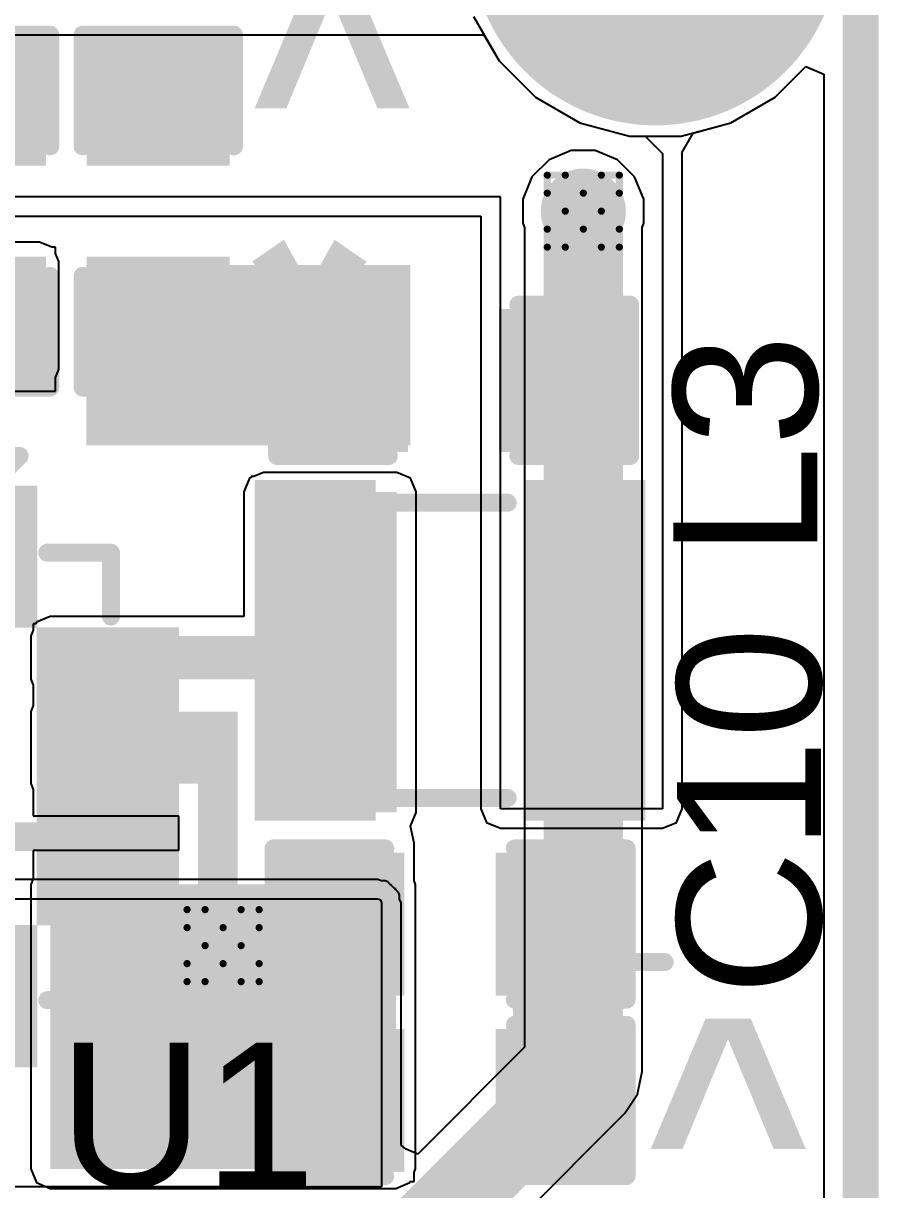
# Model space of a CAD drawing. Header units: inches. Extents: x -0.2 to 17.4, y -0.2 to 2.6.
# Drawn here: x 1.7535 to 1.991, y 0.9392 to 1.2632 of the extents above; entities that cross this region are included whole.
import ezdxf

# ---------------------------------------------------------------- set-up
doc = ezdxf.new("R2010")
doc.units = ezdxf.units.IN
doc.header["$MEASUREMENT"] = 0
for name, color, linetype in [('Board_Outline', 216, 'Continuous'), ('Bottom Layer', 5, 'Continuous'), ('Bottom Solder', 6, 'Continuous'), ('Drill Drawing', 1, 'Continuous'), ('Multi-Layer', 9, 'Continuous'), ('Pad Holes', 156, 'Continuous'), ('Top Layer', 1, 'Continuous'), ('Top Overlay', 2, 'Continuous'), ('Top Paste', 8, 'Continuous'), ('Top Solder', 216, 'Continuous'), ('Via Holes', 16, 'Continuous')]:
    doc.layers.add(name, color=color, linetype=linetype)
doc.styles.add('Arial', font='', dxfattribs={"height": 0.2})
doc.styles.add('Arial_Bold', font='', dxfattribs={"height": 0.2})
doc.styles.get('Arial').set_extended_font_data('Arial')
doc.styles.get('Arial_Bold').set_extended_font_data('Arial', bold=True)

# ---------------------------------------------------------------- blocks, each defined once
blk = doc.blocks.new('20_QFN_3X3__21')
at = {"layer": 'Top Layer'}
for points in [[(-0.0374, 0.07677), (-0.02559, 0.07677), (-0.02559, 0.04528), (-0.0374, 0.04528)], [(-0.02165, 0.07677), (-0.00984, 0.07677), (-0.00984, 0.04528), (-0.02165, 0.04528)], [(-0.00591, 0.07677), (0.00591, 0.07677), (0.00591, 0.04528), (-0.00591, 0.04528)], [(0.00984, 0.07677), (0.02165, 0.07677), (0.02165, 0.04528), (0.00984, 0.04528)], [(0.02559, 0.07677), (0.0374, 0.07677), (0.0374, 0.04528), (0.02559, 0.04528)], [(-0.04528, 0.0374), (-0.04528, 0.02559), (-0.07677, 0.02559), (-0.07677, 0.0374)], [(0.07677, 0.0374), (0.07677, 0.02559), (0.04528, 0.02559), (0.04528, 0.0374)], [(-0.02953, 0.02953), (0.02953, 0.02953), (0.02953, -0.02953), (-0.02953, -0.02953)], [(-0.04528, 0.02165), (-0.04528, 0.00984), (-0.07677, 0.00984), (-0.07677, 0.02165)], [(0.07677, 0.02165), (0.07677, 0.00984), (0.04528, 0.00984), (0.04528, 0.02165)], [(-0.04528, 0.00591), (-0.04528, -0.00591), (-0.07677, -0.00591), (-0.07677, 0.00591)], [(0.07677, 0.00591), (0.07677, -0.00591), (0.04528, -0.00591), (0.04528, 0.00591)], [(-0.04528, -0.00984), (-0.04528, -0.02165), (-0.07677, -0.02165), (-0.07677, -0.00984)], [(0.07677, -0.00984), (0.07677, -0.02165), (0.04528, -0.02165), (0.04528, -0.00984)], [(-0.04528, -0.02559), (-0.04528, -0.0374), (-0.07677, -0.0374), (-0.07677, -0.02559)], [(0.07677, -0.02559), (0.07677, -0.0374), (0.04528, -0.0374), (0.04528, -0.02559)], [(-0.0374, -0.04528), (-0.02559, -0.04528), (-0.02559, -0.07677), (-0.0374, -0.07677)], [(-0.02165, -0.04528), (-0.00984, -0.04528), (-0.00984, -0.07677), (-0.02165, -0.07677)], [(-0.00591, -0.04528), (0.00591, -0.04528), (0.00591, -0.07677), (-0.00591, -0.07677)], [(0.00984, -0.04528), (0.02165, -0.04528), (0.02165, -0.07677), (0.00984, -0.07677)], [(0.02559, -0.04528), (0.0374, -0.04528), (0.0374, -0.07677), (0.02559, -0.07677)]]:
    blk.add_hatch(color=1, dxfattribs=at).paths.add_polyline_path(points)
at = {"layer": 'Top Paste'}
for points in [[(-0.0374, 0.07677), (-0.02559, 0.07677), (-0.02559, 0.04528), (-0.0374, 0.04528)], [(-0.02165, 0.07677), (-0.00984, 0.07677), (-0.00984, 0.04528), (-0.02165, 0.04528)], [(-0.00591, 0.07677), (0.00591, 0.07677), (0.00591, 0.04528), (-0.00591, 0.04528)], [(0.00984, 0.07677), (0.02165, 0.07677), (0.02165, 0.04528), (0.00984, 0.04528)], [(0.02559, 0.07677), (0.0374, 0.07677), (0.0374, 0.04528), (0.02559, 0.04528)], [(-0.04528, 0.0374), (-0.04528, 0.02559), (-0.07677, 0.02559), (-0.07677, 0.0374)], [(0.07677, 0.0374), (0.07677, 0.02559), (0.04528, 0.02559), (0.04528, 0.0374)], [(-0.02953, 0.02953), (0.02953, 0.02953), (0.02953, -0.02953), (-0.02953, -0.02953)], [(-0.04528, 0.02165), (-0.04528, 0.00984), (-0.07677, 0.00984), (-0.07677, 0.02165)], [(0.07677, 0.02165), (0.07677, 0.00984), (0.04528, 0.00984), (0.04528, 0.02165)], [(-0.04528, 0.00591), (-0.04528, -0.00591), (-0.07677, -0.00591), (-0.07677, 0.00591)], [(0.07677, 0.00591), (0.07677, -0.00591), (0.04528, -0.00591), (0.04528, 0.00591)], [(-0.04528, -0.00984), (-0.04528, -0.02165), (-0.07677, -0.02165), (-0.07677, -0.00984)], [(0.07677, -0.00984), (0.07677, -0.02165), (0.04528, -0.02165), (0.04528, -0.00984)], [(-0.04528, -0.02559), (-0.04528, -0.0374), (-0.07677, -0.0374), (-0.07677, -0.02559)], [(0.07677, -0.02559), (0.07677, -0.0374), (0.04528, -0.0374), (0.04528, -0.02559)], [(-0.0374, -0.04528), (-0.02559, -0.04528), (-0.02559, -0.07677), (-0.0374, -0.07677)], [(-0.02165, -0.04528), (-0.00984, -0.04528), (-0.00984, -0.07677), (-0.02165, -0.07677)], [(-0.00591, -0.04528), (0.00591, -0.04528), (0.00591, -0.07677), (-0.00591, -0.07677)], [(0.00984, -0.04528), (0.02165, -0.04528), (0.02165, -0.07677), (0.00984, -0.07677)], [(0.02559, -0.04528), (0.0374, -0.04528), (0.0374, -0.07677), (0.02559, -0.07677)]]:
    blk.add_hatch(color=8, dxfattribs=at).paths.add_polyline_path(points)
at = {"layer": 'Top Solder'}
for points in [[(-0.0414, 0.08077), (-0.02159, 0.08077), (-0.02159, 0.04128), (-0.0414, 0.04128)], [(-0.02565, 0.08077), (-0.00584, 0.08077), (-0.00584, 0.04128), (-0.02565, 0.04128)], [(-0.00991, 0.08077), (0.00991, 0.08077), (0.00991, 0.04128), (-0.00991, 0.04128)], [(0.00584, 0.08077), (0.02565, 0.08077), (0.02565, 0.04128), (0.00584, 0.04128)], [(0.02159, 0.08077), (0.0414, 0.08077), (0.0414, 0.04128), (0.02159, 0.04128)], [(-0.04128, 0.0414), (-0.04128, 0.02159), (-0.08077, 0.02159), (-0.08077, 0.0414)], [(0.08077, 0.0414), (0.08077, 0.02159), (0.04128, 0.02159), (0.04128, 0.0414)], [(-0.03353, 0.03353), (0.03353, 0.03353), (0.03353, -0.03353), (-0.03353, -0.03353)], [(-0.04128, 0.02565), (-0.04128, 0.00584), (-0.08077, 0.00584), (-0.08077, 0.02565)], [(0.08077, 0.02565), (0.08077, 0.00584), (0.04128, 0.00584), (0.04128, 0.02565)], [(-0.04128, 0.00991), (-0.04128, -0.00991), (-0.08077, -0.00991), (-0.08077, 0.00991)], [(0.08077, 0.00991), (0.08077, -0.00991), (0.04128, -0.00991), (0.04128, 0.00991)], [(-0.04128, -0.00584), (-0.04128, -0.02565), (-0.08077, -0.02565), (-0.08077, -0.00584)], [(0.08077, -0.00584), (0.08077, -0.02565), (0.04128, -0.02565), (0.04128, -0.00584)], [(-0.04128, -0.02159), (-0.04128, -0.0414), (-0.08077, -0.0414), (-0.08077, -0.02159)], [(0.08077, -0.02159), (0.08077, -0.0414), (0.04128, -0.0414), (0.04128, -0.02159)], [(-0.0414, -0.04128), (-0.02159, -0.04128), (-0.02159, -0.08077), (-0.0414, -0.08077)], [(-0.02565, -0.04128), (-0.00584, -0.04128), (-0.00584, -0.08077), (-0.02565, -0.08077)], [(-0.00991, -0.04128), (0.00991, -0.04128), (0.00991, -0.08077), (-0.00991, -0.08077)], [(0.00584, -0.04128), (0.02565, -0.04128), (0.02565, -0.08077), (0.00584, -0.08077)], [(0.02159, -0.04128), (0.0414, -0.04128), (0.0414, -0.08077), (0.02159, -0.08077)]]:
    blk.add_hatch(color=216, dxfattribs=at).paths.add_polyline_path(points)
at = {"layer": 'Top Overlay'}
for points in [[(-0.06214, 0.04421, 0.005, 0.005, 0), (-0.06214, 0.06187, 0.005, 0.005, 0)], [(-0.04439, 0.06187, 0.005, 0.005, 0), (-0.06214, 0.06187, 0.005, 0.005, 0)], [(0.06214, 0.06187, 0.005, 0.005, 0), (0.04439, 0.06187, 0.005, 0.005, 0)], [(0.06214, 0.04421, 0.005, 0.005, 0), (0.06214, 0.06187, 0.005, 0.005, 0)], [(-0.08902, 0.0265, 0.005, 0.005, 0), (-0.08902, 0.0365, 0.005, 0.005, 0)], [(-0.08402, 0.0315, 0.005, 0.005, 0), (-0.08902, 0.0365, 0.005, 0.005, 0)], [(-0.08902, 0.0265, 0.005, 0.005, 0), (-0.08402, 0.0315, 0.005, 0.005, 0)], [(-0.06214, -0.06187, 0.005, 0.005, 0), (-0.06214, -0.04421, 0.005, 0.005, 0)], [(0.06214, -0.06187, 0.005, 0.005, 0), (0.06214, -0.04421, 0.005, 0.005, 0)], [(-0.04439, -0.06187, 0.005, 0.005, 0), (-0.06214, -0.06187, 0.005, 0.005, 0)], [(0.06214, -0.06187, 0.005, 0.005, 0), (0.04439, -0.06187, 0.005, 0.005, 0)]]:
    blk.add_lwpolyline(points, format="xyseb", dxfattribs=at)
for points in [[(-0.06339, 0.06187, 0.0025, 0.0025, 1), (-0.06089, 0.06187, 0.0025, 0.0025, 1)], [(-0.06339, 0.06187, 0.0025, 0.0025, 1), (-0.06089, 0.06187, 0.0025, 0.0025, 1)], [(-0.04564, 0.06187, 0.0025, 0.0025, 1), (-0.04314, 0.06187, 0.0025, 0.0025, 1)], [(0.04314, 0.06187, 0.0025, 0.0025, 1), (0.04564, 0.06187, 0.0025, 0.0025, 1)], [(0.06089, 0.06187, 0.0025, 0.0025, 1), (0.06339, 0.06187, 0.0025, 0.0025, 1)], [(0.06089, 0.06187, 0.0025, 0.0025, 1), (0.06339, 0.06187, 0.0025, 0.0025, 1)], [(-0.06339, 0.04421, 0.0025, 0.0025, 1), (-0.06089, 0.04421, 0.0025, 0.0025, 1)], [(0.06089, 0.04421, 0.0025, 0.0025, 1), (0.06339, 0.04421, 0.0025, 0.0025, 1)], [(-0.09027, 0.0365, 0.0025, 0.0025, 1), (-0.08777, 0.0365, 0.0025, 0.0025, 1)], [(-0.09027, 0.0365, 0.0025, 0.0025, 1), (-0.08777, 0.0365, 0.0025, 0.0025, 1)], [(-0.08527, 0.0315, 0.0025, 0.0025, 1), (-0.08277, 0.0315, 0.0025, 0.0025, 1)], [(-0.08527, 0.0315, 0.0025, 0.0025, 1), (-0.08277, 0.0315, 0.0025, 0.0025, 1)], [(-0.09027, 0.0265, 0.0025, 0.0025, 1), (-0.08777, 0.0265, 0.0025, 0.0025, 1)], [(-0.09027, 0.0265, 0.0025, 0.0025, 1), (-0.08777, 0.0265, 0.0025, 0.0025, 1)], [(-0.06339, -0.04421, 0.0025, 0.0025, 1), (-0.06089, -0.04421, 0.0025, 0.0025, 1)], [(0.06089, -0.04421, 0.0025, 0.0025, 1), (0.06339, -0.04421, 0.0025, 0.0025, 1)], [(-0.06339, -0.06187, 0.0025, 0.0025, 1), (-0.06089, -0.06187, 0.0025, 0.0025, 1)], [(-0.06339, -0.06187, 0.0025, 0.0025, 1), (-0.06089, -0.06187, 0.0025, 0.0025, 1)], [(-0.04564, -0.06187, 0.0025, 0.0025, 1), (-0.04314, -0.06187, 0.0025, 0.0025, 1)], [(0.04314, -0.06187, 0.0025, 0.0025, 1), (0.04564, -0.06187, 0.0025, 0.0025, 1)], [(0.06089, -0.06187, 0.0025, 0.0025, 1), (0.06339, -0.06187, 0.0025, 0.0025, 1)], [(0.06089, -0.06187, 0.0025, 0.0025, 1), (0.06339, -0.06187, 0.0025, 0.0025, 1)]]:
    blk.add_lwpolyline(points, format="xyseb", close=True, dxfattribs=at)
blk = doc.blocks.new('IND_1008__2520_M_______69')
at = {"layer": 'Top Layer'}
for points in [[(-0.0502, 0.04331), (-0.02461, 0.04331), (-0.02461, -0.04331), (-0.0502, -0.04331)], [(0.02461, 0.04331), (0.0502, 0.04331), (0.0502, -0.04331), (0.02461, -0.04331)]]:
    blk.add_hatch(color=1, dxfattribs=at).paths.add_polyline_path(points)
at = {"layer": 'Top Paste'}
for points in [[(-0.0502, 0.04331), (-0.02461, 0.04331), (-0.02461, -0.04331), (-0.0502, -0.04331)], [(0.02461, 0.04331), (0.0502, 0.04331), (0.0502, -0.04331), (0.02461, -0.04331)]]:
    blk.add_hatch(color=8, dxfattribs=at).paths.add_polyline_path(points)
at = {"layer": 'Top Solder'}
for points in [[(-0.0542, 0.04731), (-0.02061, 0.04731), (-0.02061, -0.04731), (-0.0542, -0.04731)], [(0.02061, 0.04731), (0.0542, 0.04731), (0.0542, -0.04731), (0.02061, -0.04731)]]:
    blk.add_hatch(color=216, dxfattribs=at).paths.add_polyline_path(points)
at = {"layer": 'Top Overlay'}
for points in [[(-0.016, 0.041, 0.005, 0.005, 0), (0.016, 0.041, 0.005, 0.005, 0)], [(-0.016, -0.041, 0.005, 0.005, 0), (0.016, -0.041, 0.005, 0.005, 0)]]:
    blk.add_lwpolyline(points, format="xyseb", dxfattribs=at)
for points in [[(-0.01725, 0.041, 0.0025, 0.0025, 1), (-0.01475, 0.041, 0.0025, 0.0025, 1)], [(0.01475, 0.041, 0.0025, 0.0025, 1), (0.01725, 0.041, 0.0025, 0.0025, 1)], [(-0.01725, -0.041, 0.0025, 0.0025, 1), (-0.01475, -0.041, 0.0025, 0.0025, 1)], [(0.01475, -0.041, 0.0025, 0.0025, 1), (0.01725, -0.041, 0.0025, 0.0025, 1)]]:
    blk.add_lwpolyline(points, format="xyseb", close=True, dxfattribs=at)
blk = doc.blocks.new('C___0603_109')
at = {"layer": 'Top Layer'}
for points in [[(-0.015, 0.0175), (-0.015, -0.0175), (-0.045, -0.0175), (-0.045, 0.0175)], [(0.045, 0.0175), (0.045, -0.0175), (0.015, -0.0175), (0.015, 0.0175)]]:
    blk.add_hatch(color=1, dxfattribs=at).paths.add_polyline_path(points)
at = {"layer": 'Top Paste'}
for points in [[(-0.015, 0.0175), (-0.015, -0.0175), (-0.045, -0.0175), (-0.045, 0.0175)], [(0.045, 0.0175), (0.045, -0.0175), (0.015, -0.0175), (0.015, 0.0175)]]:
    blk.add_hatch(color=8, dxfattribs=at).paths.add_polyline_path(points)
at = {"layer": 'Top Solder'}
for points in [[(-0.01264, 0.01986), (-0.01264, -0.01986), (-0.04736, -0.01986), (-0.04736, 0.01986)], [(0.04736, 0.01986), (0.04736, -0.01986), (0.01264, -0.01986), (0.01264, 0.01986)]]:
    blk.add_hatch(color=216, dxfattribs=at).paths.add_polyline_path(points)
at = {"layer": 'Top Overlay'}
for points in [[(-0.049, 0.021, 0.005, 0.005, 0), (-0.018, 0.021, 0.005, 0.005, 0)], [(-0.049, -0.021, 0.005, 0.005, 0), (-0.049, 0.021, 0.005, 0.005, 0)], [(0.018, 0.021, 0.005, 0.005, 0), (0.049, 0.021, 0.005, 0.005, 0)], [(0.049, -0.021, 0.005, 0.005, 0), (0.049, 0.021, 0.005, 0.005, 0)], [(-0.049, -0.021, 0.005, 0.005, 0), (-0.018, -0.021, 0.005, 0.005, 0)], [(0.018, -0.021, 0.005, 0.005, 0), (0.049, -0.021, 0.005, 0.005, 0)]]:
    blk.add_lwpolyline(points, format="xyseb", dxfattribs=at)
for points in [[(-0.05025, 0.021, 0.0025, 0.0025, 1), (-0.04775, 0.021, 0.0025, 0.0025, 1)], [(-0.05025, 0.021, 0.0025, 0.0025, 1), (-0.04775, 0.021, 0.0025, 0.0025, 1)], [(-0.01925, 0.021, 0.0025, 0.0025, 1), (-0.01675, 0.021, 0.0025, 0.0025, 1)], [(0.01675, 0.021, 0.0025, 0.0025, 1), (0.01925, 0.021, 0.0025, 0.0025, 1)], [(0.04775, 0.021, 0.0025, 0.0025, 1), (0.05025, 0.021, 0.0025, 0.0025, 1)], [(0.04775, 0.021, 0.0025, 0.0025, 1), (0.05025, 0.021, 0.0025, 0.0025, 1)], [(-0.05025, -0.021, 0.0025, 0.0025, 1), (-0.04775, -0.021, 0.0025, 0.0025, 1)], [(-0.05025, -0.021, 0.0025, 0.0025, 1), (-0.04775, -0.021, 0.0025, 0.0025, 1)], [(-0.01925, -0.021, 0.0025, 0.0025, 1), (-0.01675, -0.021, 0.0025, 0.0025, 1)], [(0.01675, -0.021, 0.0025, 0.0025, 1), (0.01925, -0.021, 0.0025, 0.0025, 1)], [(0.04775, -0.021, 0.0025, 0.0025, 1), (0.05025, -0.021, 0.0025, 0.0025, 1)], [(0.04775, -0.021, 0.0025, 0.0025, 1), (0.05025, -0.021, 0.0025, 0.0025, 1)]]:
    blk.add_lwpolyline(points, format="xyseb", close=True, dxfattribs=at)
blk = doc.blocks.new('C___0603_110')
at = {"layer": 'Top Layer'}
for points in [[(-0.015, 0.0175), (-0.015, -0.0175), (-0.045, -0.0175), (-0.045, 0.0175)], [(0.045, 0.0175), (0.045, -0.0175), (0.015, -0.0175), (0.015, 0.0175)]]:
    blk.add_hatch(color=1, dxfattribs=at).paths.add_polyline_path(points)
at = {"layer": 'Top Paste'}
for points in [[(-0.015, 0.0175), (-0.015, -0.0175), (-0.045, -0.0175), (-0.045, 0.0175)], [(0.045, 0.0175), (0.045, -0.0175), (0.015, -0.0175), (0.015, 0.0175)]]:
    blk.add_hatch(color=8, dxfattribs=at).paths.add_polyline_path(points)
at = {"layer": 'Top Solder'}
for points in [[(-0.01264, 0.01986), (-0.01264, -0.01986), (-0.04736, -0.01986), (-0.04736, 0.01986)], [(0.04736, 0.01986), (0.04736, -0.01986), (0.01264, -0.01986), (0.01264, 0.01986)]]:
    blk.add_hatch(color=216, dxfattribs=at).paths.add_polyline_path(points)
at = {"layer": 'Top Overlay'}
for points in [[(-0.049, 0.021, 0.005, 0.005, 0), (-0.049, -0.021, 0.005, 0.005, 0)], [(-0.049, 0.021, 0.005, 0.005, 0), (-0.018, 0.021, 0.005, 0.005, 0)], [(0.018, 0.021, 0.005, 0.005, 0), (0.049, 0.021, 0.005, 0.005, 0)], [(0.049, 0.021, 0.005, 0.005, 0), (0.049, -0.021, 0.005, 0.005, 0)], [(-0.049, -0.021, 0.005, 0.005, 0), (-0.018, -0.021, 0.005, 0.005, 0)], [(0.018, -0.021, 0.005, 0.005, 0), (0.049, -0.021, 0.005, 0.005, 0)]]:
    blk.add_lwpolyline(points, format="xyseb", dxfattribs=at)
for points in [[(-0.05025, 0.021, 0.0025, 0.0025, 1), (-0.04775, 0.021, 0.0025, 0.0025, 1)], [(-0.05025, 0.021, 0.0025, 0.0025, 1), (-0.04775, 0.021, 0.0025, 0.0025, 1)], [(-0.01925, 0.021, 0.0025, 0.0025, 1), (-0.01675, 0.021, 0.0025, 0.0025, 1)], [(0.01675, 0.021, 0.0025, 0.0025, 1), (0.01925, 0.021, 0.0025, 0.0025, 1)], [(0.04775, 0.021, 0.0025, 0.0025, 1), (0.05025, 0.021, 0.0025, 0.0025, 1)], [(0.04775, 0.021, 0.0025, 0.0025, 1), (0.05025, 0.021, 0.0025, 0.0025, 1)], [(-0.05025, -0.021, 0.0025, 0.0025, 1), (-0.04775, -0.021, 0.0025, 0.0025, 1)], [(-0.05025, -0.021, 0.0025, 0.0025, 1), (-0.04775, -0.021, 0.0025, 0.0025, 1)], [(-0.01925, -0.021, 0.0025, 0.0025, 1), (-0.01675, -0.021, 0.0025, 0.0025, 1)], [(0.01675, -0.021, 0.0025, 0.0025, 1), (0.01925, -0.021, 0.0025, 0.0025, 1)], [(0.04775, -0.021, 0.0025, 0.0025, 1), (0.05025, -0.021, 0.0025, 0.0025, 1)], [(0.04775, -0.021, 0.0025, 0.0025, 1), (0.05025, -0.021, 0.0025, 0.0025, 1)]]:
    blk.add_lwpolyline(points, format="xyseb", close=True, dxfattribs=at)
blk = doc.blocks.new('C___0603_111')
at = {"layer": 'Top Layer'}
for points in [[(-0.015, 0.0175), (-0.015, -0.0175), (-0.045, -0.0175), (-0.045, 0.0175)], [(0.045, 0.0175), (0.045, -0.0175), (0.015, -0.0175), (0.015, 0.0175)]]:
    blk.add_hatch(color=1, dxfattribs=at).paths.add_polyline_path(points)
at = {"layer": 'Top Paste'}
for points in [[(-0.015, 0.0175), (-0.015, -0.0175), (-0.045, -0.0175), (-0.045, 0.0175)], [(0.045, 0.0175), (0.045, -0.0175), (0.015, -0.0175), (0.015, 0.0175)]]:
    blk.add_hatch(color=8, dxfattribs=at).paths.add_polyline_path(points)
at = {"layer": 'Top Solder'}
for points in [[(-0.01264, 0.01986), (-0.01264, -0.01986), (-0.04736, -0.01986), (-0.04736, 0.01986)], [(0.04736, 0.01986), (0.04736, -0.01986), (0.01264, -0.01986), (0.01264, 0.01986)]]:
    blk.add_hatch(color=216, dxfattribs=at).paths.add_polyline_path(points)
at = {"layer": 'Top Overlay'}
for points in [[(-0.049, 0.021, 0.005, 0.005, 0), (-0.018, 0.021, 0.005, 0.005, 0)], [(-0.049, 0.021, 0.005, 0.005, 0), (-0.049, -0.021, 0.005, 0.005, 0)], [(0.018, 0.021, 0.005, 0.005, 0), (0.049, 0.021, 0.005, 0.005, 0)], [(0.049, 0.021, 0.005, 0.005, 0), (0.049, -0.021, 0.005, 0.005, 0)], [(-0.049, -0.021, 0.005, 0.005, 0), (-0.018, -0.021, 0.005, 0.005, 0)], [(0.018, -0.021, 0.005, 0.005, 0), (0.049, -0.021, 0.005, 0.005, 0)]]:
    blk.add_lwpolyline(points, format="xyseb", dxfattribs=at)
for points in [[(-0.05025, 0.021, 0.0025, 0.0025, 1), (-0.04775, 0.021, 0.0025, 0.0025, 1)], [(-0.05025, 0.021, 0.0025, 0.0025, 1), (-0.04775, 0.021, 0.0025, 0.0025, 1)], [(-0.01925, 0.021, 0.0025, 0.0025, 1), (-0.01675, 0.021, 0.0025, 0.0025, 1)], [(0.01675, 0.021, 0.0025, 0.0025, 1), (0.01925, 0.021, 0.0025, 0.0025, 1)], [(0.04775, 0.021, 0.0025, 0.0025, 1), (0.05025, 0.021, 0.0025, 0.0025, 1)], [(0.04775, 0.021, 0.0025, 0.0025, 1), (0.05025, 0.021, 0.0025, 0.0025, 1)], [(-0.05025, -0.021, 0.0025, 0.0025, 1), (-0.04775, -0.021, 0.0025, 0.0025, 1)], [(-0.05025, -0.021, 0.0025, 0.0025, 1), (-0.04775, -0.021, 0.0025, 0.0025, 1)], [(-0.01925, -0.021, 0.0025, 0.0025, 1), (-0.01675, -0.021, 0.0025, 0.0025, 1)], [(0.01675, -0.021, 0.0025, 0.0025, 1), (0.01925, -0.021, 0.0025, 0.0025, 1)], [(0.04775, -0.021, 0.0025, 0.0025, 1), (0.05025, -0.021, 0.0025, 0.0025, 1)], [(0.04775, -0.021, 0.0025, 0.0025, 1), (0.05025, -0.021, 0.0025, 0.0025, 1)]]:
    blk.add_lwpolyline(points, format="xyseb", close=True, dxfattribs=at)
blk = doc.blocks.new('C___0603_112')
at = {"layer": 'Top Layer'}
for points in [[(-0.015, 0.0175), (-0.015, -0.0175), (-0.045, -0.0175), (-0.045, 0.0175)], [(0.045, 0.0175), (0.045, -0.0175), (0.015, -0.0175), (0.015, 0.0175)]]:
    blk.add_hatch(color=1, dxfattribs=at).paths.add_polyline_path(points)
at = {"layer": 'Top Paste'}
for points in [[(-0.015, 0.0175), (-0.015, -0.0175), (-0.045, -0.0175), (-0.045, 0.0175)], [(0.045, 0.0175), (0.045, -0.0175), (0.015, -0.0175), (0.015, 0.0175)]]:
    blk.add_hatch(color=8, dxfattribs=at).paths.add_polyline_path(points)
at = {"layer": 'Top Solder'}
for points in [[(-0.01264, 0.01986), (-0.01264, -0.01986), (-0.04736, -0.01986), (-0.04736, 0.01986)], [(0.04736, 0.01986), (0.04736, -0.01986), (0.01264, -0.01986), (0.01264, 0.01986)]]:
    blk.add_hatch(color=216, dxfattribs=at).paths.add_polyline_path(points)
at = {"layer": 'Top Overlay'}
for points in [[(-0.049, 0.021, 0.005, 0.005, 0), (-0.049, -0.021, 0.005, 0.005, 0)], [(-0.018, 0.021, 0.005, 0.005, 0), (-0.049, 0.021, 0.005, 0.005, 0)], [(0.049, 0.021, 0.005, 0.005, 0), (0.018, 0.021, 0.005, 0.005, 0)], [(0.049, 0.021, 0.005, 0.005, 0), (0.049, -0.021, 0.005, 0.005, 0)], [(-0.018, -0.021, 0.005, 0.005, 0), (-0.049, -0.021, 0.005, 0.005, 0)], [(0.049, -0.021, 0.005, 0.005, 0), (0.018, -0.021, 0.005, 0.005, 0)]]:
    blk.add_lwpolyline(points, format="xyseb", dxfattribs=at)
for points in [[(-0.05025, 0.021, 0.0025, 0.0025, 1), (-0.04775, 0.021, 0.0025, 0.0025, 1)], [(-0.05025, 0.021, 0.0025, 0.0025, 1), (-0.04775, 0.021, 0.0025, 0.0025, 1)], [(-0.01925, 0.021, 0.0025, 0.0025, 1), (-0.01675, 0.021, 0.0025, 0.0025, 1)], [(0.01675, 0.021, 0.0025, 0.0025, 1), (0.01925, 0.021, 0.0025, 0.0025, 1)], [(0.04775, 0.021, 0.0025, 0.0025, 1), (0.05025, 0.021, 0.0025, 0.0025, 1)], [(0.04775, 0.021, 0.0025, 0.0025, 1), (0.05025, 0.021, 0.0025, 0.0025, 1)], [(-0.05025, -0.021, 0.0025, 0.0025, 1), (-0.04775, -0.021, 0.0025, 0.0025, 1)], [(-0.05025, -0.021, 0.0025, 0.0025, 1), (-0.04775, -0.021, 0.0025, 0.0025, 1)], [(-0.01925, -0.021, 0.0025, 0.0025, 1), (-0.01675, -0.021, 0.0025, 0.0025, 1)], [(0.01675, -0.021, 0.0025, 0.0025, 1), (0.01925, -0.021, 0.0025, 0.0025, 1)], [(0.04775, -0.021, 0.0025, 0.0025, 1), (0.05025, -0.021, 0.0025, 0.0025, 1)], [(0.04775, -0.021, 0.0025, 0.0025, 1), (0.05025, -0.021, 0.0025, 0.0025, 1)]]:
    blk.add_lwpolyline(points, format="xyseb", close=True, dxfattribs=at)
blk = doc.blocks.new('C___0603_113')
at = {"layer": 'Top Layer'}
for points in [[(-0.015, 0.0175), (-0.015, -0.0175), (-0.045, -0.0175), (-0.045, 0.0175)], [(0.045, 0.0175), (0.045, -0.0175), (0.015, -0.0175), (0.015, 0.0175)]]:
    blk.add_hatch(color=1, dxfattribs=at).paths.add_polyline_path(points)
at = {"layer": 'Top Paste'}
for points in [[(-0.015, 0.0175), (-0.015, -0.0175), (-0.045, -0.0175), (-0.045, 0.0175)], [(0.045, 0.0175), (0.045, -0.0175), (0.015, -0.0175), (0.015, 0.0175)]]:
    blk.add_hatch(color=8, dxfattribs=at).paths.add_polyline_path(points)
at = {"layer": 'Top Solder'}
for points in [[(-0.01264, 0.01986), (-0.01264, -0.01986), (-0.04736, -0.01986), (-0.04736, 0.01986)], [(0.04736, 0.01986), (0.04736, -0.01986), (0.01264, -0.01986), (0.01264, 0.01986)]]:
    blk.add_hatch(color=216, dxfattribs=at).paths.add_polyline_path(points)
at = {"layer": 'Top Overlay'}
for points in [[(-0.018, 0.021, 0.005, 0.005, 0), (-0.049, 0.021, 0.005, 0.005, 0)], [(-0.049, 0.021, 0.005, 0.005, 0), (-0.049, -0.021, 0.005, 0.005, 0)], [(0.049, 0.021, 0.005, 0.005, 0), (0.018, 0.021, 0.005, 0.005, 0)], [(0.049, 0.021, 0.005, 0.005, 0), (0.049, -0.021, 0.005, 0.005, 0)], [(-0.018, -0.021, 0.005, 0.005, 0), (-0.049, -0.021, 0.005, 0.005, 0)], [(0.049, -0.021, 0.005, 0.005, 0), (0.018, -0.021, 0.005, 0.005, 0)]]:
    blk.add_lwpolyline(points, format="xyseb", dxfattribs=at)
for points in [[(-0.05025, 0.021, 0.0025, 0.0025, 1), (-0.04775, 0.021, 0.0025, 0.0025, 1)], [(-0.05025, 0.021, 0.0025, 0.0025, 1), (-0.04775, 0.021, 0.0025, 0.0025, 1)], [(-0.01925, 0.021, 0.0025, 0.0025, 1), (-0.01675, 0.021, 0.0025, 0.0025, 1)], [(0.01675, 0.021, 0.0025, 0.0025, 1), (0.01925, 0.021, 0.0025, 0.0025, 1)], [(0.04775, 0.021, 0.0025, 0.0025, 1), (0.05025, 0.021, 0.0025, 0.0025, 1)], [(0.04775, 0.021, 0.0025, 0.0025, 1), (0.05025, 0.021, 0.0025, 0.0025, 1)], [(-0.05025, -0.021, 0.0025, 0.0025, 1), (-0.04775, -0.021, 0.0025, 0.0025, 1)], [(-0.05025, -0.021, 0.0025, 0.0025, 1), (-0.04775, -0.021, 0.0025, 0.0025, 1)], [(-0.01925, -0.021, 0.0025, 0.0025, 1), (-0.01675, -0.021, 0.0025, 0.0025, 1)], [(0.01675, -0.021, 0.0025, 0.0025, 1), (0.01925, -0.021, 0.0025, 0.0025, 1)], [(0.04775, -0.021, 0.0025, 0.0025, 1), (0.05025, -0.021, 0.0025, 0.0025, 1)], [(0.04775, -0.021, 0.0025, 0.0025, 1), (0.05025, -0.021, 0.0025, 0.0025, 1)]]:
    blk.add_lwpolyline(points, format="xyseb", close=True, dxfattribs=at)

msp = doc.modelspace()

# ---------------------------------------------------------------- hatches: boundary and pattern name
at = {"layer": 'Bottom Layer'}
h = msp.add_hatch(color=5, dxfattribs=at)
edge = h.paths.add_edge_path()
edge.add_arc((1.929, 1.286), 0.04921, 0, 360)
h = msp.add_hatch(color=5, dxfattribs=at)
edge = h.paths.add_edge_path()
edge.add_arc((1.909, 1.211), 0.01181, 0, 360)
h = msp.add_hatch(color=5, dxfattribs=at)
edge = h.paths.add_edge_path()
edge.add_arc((1.809, 1.007), 0.01181, 0, 360)
at = {"layer": 'Bottom Solder'}
h = msp.add_hatch(color=6, dxfattribs=at)
edge = h.paths.add_edge_path()
edge.add_arc((1.929, 1.286), 0.05118, 0, 360)
at = {"layer": 'Multi-Layer'}
h = msp.add_hatch(color=9, dxfattribs=at)
edge = h.paths.add_edge_path()
edge.add_arc((1.929, 1.286), 0.04921, 0, 360)
at = {"layer": 'Pad Holes'}
h = msp.add_hatch(color=7, dxfattribs=at)
edge = h.paths.add_edge_path()
edge.add_arc((1.929, 1.286), 0.03937, 0, 360)
at = {"layer": 'Top Layer'}
h = msp.add_hatch(color=1, dxfattribs=at)
edge = h.paths.add_edge_path()
edge.add_arc((1.929, 1.286), 0.04921, 0, 360)
h = msp.add_hatch(color=1, dxfattribs=at)
edge = h.paths.add_edge_path()
edge.add_arc((1.909, 1.211), 0.01181, 0, 360)
for points in [[(1.622, 1.167), (1.758, 1.167), (1.758, 1.197), (1.622, 1.197)], [(1.771, 1.146), (1.861, 1.146), (1.861, 1.196), (1.771, 1.196)], [(1.8202, 1.044), (1.8572, 1.044), (1.8572, 1.133), (1.8202, 1.133)], [(1.761, 1.081), (1.848, 1.081), (1.848, 1.093), (1.761, 1.093)], [(1.761, 1.052), (1.813, 1.052), (1.813, 1.072), (1.761, 1.072)], [(1.802, 1.013), (1.813, 1.013), (1.813, 1.072), (1.802, 1.072)], [(1.761, 0.945), (1.856, 0.945), (1.856, 1.024), (1.761, 1.024)], [(1.826, 0.945), (1.857, 0.945), (1.857, 1.024), (1.826, 1.024)]]:
    msp.add_hatch(color=1, dxfattribs=at).paths.add_polyline_path(points)
h = msp.add_hatch(color=1, dxfattribs=at)
edge = h.paths.add_edge_path()
edge.add_arc((1.809, 1.007), 0.01181, 0, 360)
at = {"layer": 'Top Solder'}
h = msp.add_hatch(color=216, dxfattribs=at)
edge = h.paths.add_edge_path()
edge.add_arc((1.929, 1.286), 0.05118, 0, 360)
at = {"layer": 'Via Holes'}
h = msp.add_hatch(color=7, dxfattribs=at)
edge = h.paths.add_edge_path()
edge.add_arc((1.909, 1.211), 0.00591, 0, 360)
h = msp.add_hatch(color=7, dxfattribs=at)
edge = h.paths.add_edge_path()
edge.add_arc((1.809, 1.007), 0.00591, 0, 360)

# ---------------------------------------------------------------- linework, layer by layer
at = {"layer": 'Board_Outline'}
msp.add_lwpolyline([(1.986, 1.343, 0.01, 0.01, 0), (1.986, -0.057, 0.01, 0.01, 0)], format="xyseb", dxfattribs=at)
at = {"layer": 'Bottom Layer'}
for p, q in [((1.87848, 1.26507), (1.88562, 1.25271)), ((1.88562, 1.25271), (1.89571, 1.24262)), ((1.96229, 1.24262), (1.9708, 1.25114)), ((1.9708, 1.25114), (1.9758, 1.24907)), ((1.9758, 1.24907), (1.9758, 0.70783)), ((1.89571, 1.24262), (1.90807, 1.23548)), ((1.94993, 1.23548), (1.96229, 1.24262)), ((1.90807, 1.23548), (1.92186, 1.23179)), ((1.93614, 1.23179), (1.94993, 1.23548)), ((1.92186, 1.23179), (1.93614, 1.23179)), ((1.90566, 1.22781), (1.89948, 1.22525)), ((1.91234, 1.22781), (1.90566, 1.22781)), ((1.91852, 1.22525), (1.91234, 1.22781)), ((1.89948, 1.22525), (1.89475, 1.22052)), ((1.92325, 1.22052), (1.91852, 1.22525)), ((1.89475, 1.22052), (1.89219, 1.21434)), ((1.92581, 1.21434), (1.92325, 1.22052)), ((1.89219, 1.21434), (1.89219, 1.20766)), ((1.92581, 1.20766), (1.92581, 1.21434)), ((1.89219, 1.20766), (1.89269, 1.20646)), ((1.89269, 1.20646), (1.89269, 0.97876)), ((1.92531, 1.20646), (1.92581, 1.20766)), ((1.92531, 0.972), (1.92531, 1.20646)), ((1.85192, 1.02541), (1.67541, 1.02541)), ((1.85292, 1.025), (1.85192, 1.02541)), ((1.85399, 1.025), (1.85292, 1.025)), ((1.85476, 1.02468), (1.85399, 1.025)), ((1.85552, 1.02392), (1.85476, 1.02468)), ((1.85476, 1.02468), (1.85476, 1.02468)), ((1.85476, 1.02468), (1.85476, 1.02468)), ((1.85575, 1.02383), (1.85552, 1.02392)), ((1.85585, 1.02359), (1.85575, 1.02383)), ((1.85659, 1.02285), (1.85585, 1.02359)), ((1.85683, 1.02275), (1.85659, 1.02285)), ((1.85692, 1.02252), (1.85683, 1.02275)), ((1.85768, 1.02176), (1.85692, 1.02252)), ((1.858, 1.02099), (1.85768, 1.02176)), ((1.85768, 1.02176), (1.85768, 1.02176)), ((1.85768, 1.02176), (1.85768, 1.02176)), ((1.858, 1.01992), (1.858, 1.02099)), ((1.67, 1.02), (1.85192, 1.02)), ((1.85192, 1.02), (1.85268, 1.01968)), ((1.85268, 1.01968), (1.853, 1.01892)), ((1.853, 1.01892), (1.853, 0.95102)), ((1.85841, 1.01892), (1.858, 1.01992)), ((1.85841, 0.95155), (1.85841, 1.01892)), ((1.89269, 0.97876), (1.86303, 0.9491)), ((1.92407, 0.96576), (1.92531, 0.972)), ((1.92054, 0.96046), (1.92407, 0.96576)), ((1.84531, 0.88524), (1.92054, 0.96046)), ((1.853, 0.95102), (1.853, 0.94)), ((1.85979, 0.95045), (1.85841, 0.95155)), ((1.86303, 0.9491), (1.85979, 0.95045)), ((1.853, 0.94), (1.42727, 0.94))]:
    msp.add_line(p, q, dxfattribs=at)
for points in [[(1.909, 0.972, 0.022, 0.022, 0), (1.909, 1.211, 0.022, 0.022, 0)], [(1.829, 0.892, 0.022, 0.022, 0), (1.909, 0.972, 0.022, 0.022, 0)]]:
    msp.add_lwpolyline(points, format="xyseb", dxfattribs=at)
for points in [[(1.9035, 1.211, 0.011, 0.011, 1), (1.9145, 1.211, 0.011, 0.011, 1)], [(1.9035, 0.972, 0.011, 0.011, 1), (1.9145, 0.972, 0.011, 0.011, 1)], [(1.9035, 0.972, 0.011, 0.011, 1), (1.9145, 0.972, 0.011, 0.011, 1)]]:
    msp.add_lwpolyline(points, format="xyseb", close=True, dxfattribs=at)
at = {"layer": 'Drill Drawing'}
for points in [[(1.899, 1.216, 0.002, 0.002, 0), (1.899, 1.221, 0.002, 0.002, 0)], [(1.899, 1.221, 0.002, 0.002, 0), (1.904, 1.221, 0.002, 0.002, 0)], [(1.904, 1.221, 0.002, 0.002, 0), (1.909, 1.216, 0.002, 0.002, 0)], [(1.909, 1.216, 0.002, 0.002, 0), (1.914, 1.221, 0.002, 0.002, 0)], [(1.914, 1.221, 0.002, 0.002, 0), (1.919, 1.221, 0.002, 0.002, 0)], [(1.919, 1.216, 0.002, 0.002, 0), (1.919, 1.221, 0.002, 0.002, 0)], [(1.899, 1.216, 0.002, 0.002, 0), (1.904, 1.211, 0.002, 0.002, 0)], [(1.914, 1.211, 0.002, 0.002, 0), (1.919, 1.216, 0.002, 0.002, 0)], [(1.899, 1.206, 0.002, 0.002, 0), (1.904, 1.211, 0.002, 0.002, 0)], [(1.914, 1.211, 0.002, 0.002, 0), (1.919, 1.206, 0.002, 0.002, 0)], [(1.899, 1.201, 0.002, 0.002, 0), (1.899, 1.206, 0.002, 0.002, 0)], [(1.904, 1.201, 0.002, 0.002, 0), (1.909, 1.206, 0.002, 0.002, 0)], [(1.909, 1.206, 0.002, 0.002, 0), (1.914, 1.201, 0.002, 0.002, 0)], [(1.919, 1.201, 0.002, 0.002, 0), (1.919, 1.206, 0.002, 0.002, 0)], [(1.899, 1.201, 0.002, 0.002, 0), (1.904, 1.201, 0.002, 0.002, 0)], [(1.914, 1.201, 0.002, 0.002, 0), (1.919, 1.201, 0.002, 0.002, 0)], [(1.799, 1.012, 0.002, 0.002, 0), (1.799, 1.017, 0.002, 0.002, 0)], [(1.799, 1.017, 0.002, 0.002, 0), (1.804, 1.017, 0.002, 0.002, 0)], [(1.804, 1.017, 0.002, 0.002, 0), (1.809, 1.012, 0.002, 0.002, 0)], [(1.809, 1.012, 0.002, 0.002, 0), (1.814, 1.017, 0.002, 0.002, 0)], [(1.814, 1.017, 0.002, 0.002, 0), (1.819, 1.017, 0.002, 0.002, 0)], [(1.819, 1.012, 0.002, 0.002, 0), (1.819, 1.017, 0.002, 0.002, 0)], [(1.799, 1.012, 0.002, 0.002, 0), (1.804, 1.007, 0.002, 0.002, 0)], [(1.814, 1.007, 0.002, 0.002, 0), (1.819, 1.012, 0.002, 0.002, 0)], [(1.799, 1.002, 0.002, 0.002, 0), (1.804, 1.007, 0.002, 0.002, 0)], [(1.814, 1.007, 0.002, 0.002, 0), (1.819, 1.002, 0.002, 0.002, 0)], [(1.799, 0.997, 0.002, 0.002, 0), (1.799, 1.002, 0.002, 0.002, 0)], [(1.804, 0.997, 0.002, 0.002, 0), (1.809, 1.002, 0.002, 0.002, 0)], [(1.809, 1.002, 0.002, 0.002, 0), (1.814, 0.997, 0.002, 0.002, 0)], [(1.819, 0.997, 0.002, 0.002, 0), (1.819, 1.002, 0.002, 0.002, 0)], [(1.799, 0.997, 0.002, 0.002, 0), (1.804, 0.997, 0.002, 0.002, 0)], [(1.814, 0.997, 0.002, 0.002, 0), (1.819, 0.997, 0.002, 0.002, 0)]]:
    msp.add_lwpolyline(points, format="xyseb", dxfattribs=at)
for points in [[(1.8985, 1.221, 0.001, 0.001, 1), (1.8995, 1.221, 0.001, 0.001, 1)], [(1.8985, 1.221, 0.001, 0.001, 1), (1.8995, 1.221, 0.001, 0.001, 1)], [(1.9035, 1.221, 0.001, 0.001, 1), (1.9045, 1.221, 0.001, 0.001, 1)], [(1.9035, 1.221, 0.001, 0.001, 1), (1.9045, 1.221, 0.001, 0.001, 1)], [(1.9135, 1.221, 0.001, 0.001, 1), (1.9145, 1.221, 0.001, 0.001, 1)], [(1.9135, 1.221, 0.001, 0.001, 1), (1.9145, 1.221, 0.001, 0.001, 1)], [(1.9185, 1.221, 0.001, 0.001, 1), (1.9195, 1.221, 0.001, 0.001, 1)], [(1.9185, 1.221, 0.001, 0.001, 1), (1.9195, 1.221, 0.001, 0.001, 1)], [(1.8985, 1.216, 0.001, 0.001, 1), (1.8995, 1.216, 0.001, 0.001, 1)], [(1.8985, 1.216, 0.001, 0.001, 1), (1.8995, 1.216, 0.001, 0.001, 1)], [(1.9085, 1.216, 0.001, 0.001, 1), (1.9095, 1.216, 0.001, 0.001, 1)], [(1.9085, 1.216, 0.001, 0.001, 1), (1.9095, 1.216, 0.001, 0.001, 1)], [(1.9185, 1.216, 0.001, 0.001, 1), (1.9195, 1.216, 0.001, 0.001, 1)], [(1.9185, 1.216, 0.001, 0.001, 1), (1.9195, 1.216, 0.001, 0.001, 1)], [(1.9035, 1.211, 0.001, 0.001, 1), (1.9045, 1.211, 0.001, 0.001, 1)], [(1.9035, 1.211, 0.001, 0.001, 1), (1.9045, 1.211, 0.001, 0.001, 1)], [(1.9135, 1.211, 0.001, 0.001, 1), (1.9145, 1.211, 0.001, 0.001, 1)], [(1.9135, 1.211, 0.001, 0.001, 1), (1.9145, 1.211, 0.001, 0.001, 1)], [(1.8985, 1.206, 0.001, 0.001, 1), (1.8995, 1.206, 0.001, 0.001, 1)], [(1.8985, 1.206, 0.001, 0.001, 1), (1.8995, 1.206, 0.001, 0.001, 1)], [(1.9085, 1.206, 0.001, 0.001, 1), (1.9095, 1.206, 0.001, 0.001, 1)], [(1.9085, 1.206, 0.001, 0.001, 1), (1.9095, 1.206, 0.001, 0.001, 1)], [(1.9185, 1.206, 0.001, 0.001, 1), (1.9195, 1.206, 0.001, 0.001, 1)], [(1.9185, 1.206, 0.001, 0.001, 1), (1.9195, 1.206, 0.001, 0.001, 1)], [(1.8985, 1.201, 0.001, 0.001, 1), (1.8995, 1.201, 0.001, 0.001, 1)], [(1.8985, 1.201, 0.001, 0.001, 1), (1.8995, 1.201, 0.001, 0.001, 1)], [(1.9035, 1.201, 0.001, 0.001, 1), (1.9045, 1.201, 0.001, 0.001, 1)], [(1.9035, 1.201, 0.001, 0.001, 1), (1.9045, 1.201, 0.001, 0.001, 1)], [(1.9135, 1.201, 0.001, 0.001, 1), (1.9145, 1.201, 0.001, 0.001, 1)], [(1.9135, 1.201, 0.001, 0.001, 1), (1.9145, 1.201, 0.001, 0.001, 1)], [(1.9185, 1.201, 0.001, 0.001, 1), (1.9195, 1.201, 0.001, 0.001, 1)], [(1.9185, 1.201, 0.001, 0.001, 1), (1.9195, 1.201, 0.001, 0.001, 1)], [(1.7985, 1.017, 0.001, 0.001, 1), (1.7995, 1.017, 0.001, 0.001, 1)], [(1.7985, 1.017, 0.001, 0.001, 1), (1.7995, 1.017, 0.001, 0.001, 1)], [(1.8035, 1.017, 0.001, 0.001, 1), (1.8045, 1.017, 0.001, 0.001, 1)], [(1.8035, 1.017, 0.001, 0.001, 1), (1.8045, 1.017, 0.001, 0.001, 1)], [(1.8135, 1.017, 0.001, 0.001, 1), (1.8145, 1.017, 0.001, 0.001, 1)], [(1.8135, 1.017, 0.001, 0.001, 1), (1.8145, 1.017, 0.001, 0.001, 1)], [(1.8185, 1.017, 0.001, 0.001, 1), (1.8195, 1.017, 0.001, 0.001, 1)], [(1.8185, 1.017, 0.001, 0.001, 1), (1.8195, 1.017, 0.001, 0.001, 1)], [(1.7985, 1.012, 0.001, 0.001, 1), (1.7995, 1.012, 0.001, 0.001, 1)], [(1.7985, 1.012, 0.001, 0.001, 1), (1.7995, 1.012, 0.001, 0.001, 1)], [(1.8085, 1.012, 0.001, 0.001, 1), (1.8095, 1.012, 0.001, 0.001, 1)], [(1.8085, 1.012, 0.001, 0.001, 1), (1.8095, 1.012, 0.001, 0.001, 1)], [(1.8185, 1.012, 0.001, 0.001, 1), (1.8195, 1.012, 0.001, 0.001, 1)], [(1.8185, 1.012, 0.001, 0.001, 1), (1.8195, 1.012, 0.001, 0.001, 1)], [(1.8035, 1.007, 0.001, 0.001, 1), (1.8045, 1.007, 0.001, 0.001, 1)], [(1.8035, 1.007, 0.001, 0.001, 1), (1.8045, 1.007, 0.001, 0.001, 1)], [(1.8135, 1.007, 0.001, 0.001, 1), (1.8145, 1.007, 0.001, 0.001, 1)], [(1.8135, 1.007, 0.001, 0.001, 1), (1.8145, 1.007, 0.001, 0.001, 1)], [(1.7985, 1.002, 0.001, 0.001, 1), (1.7995, 1.002, 0.001, 0.001, 1)], [(1.7985, 1.002, 0.001, 0.001, 1), (1.7995, 1.002, 0.001, 0.001, 1)], [(1.8085, 1.002, 0.001, 0.001, 1), (1.8095, 1.002, 0.001, 0.001, 1)], [(1.8085, 1.002, 0.001, 0.001, 1), (1.8095, 1.002, 0.001, 0.001, 1)], [(1.8185, 1.002, 0.001, 0.001, 1), (1.8195, 1.002, 0.001, 0.001, 1)], [(1.8185, 1.002, 0.001, 0.001, 1), (1.8195, 1.002, 0.001, 0.001, 1)], [(1.7985, 0.997, 0.001, 0.001, 1), (1.7995, 0.997, 0.001, 0.001, 1)], [(1.7985, 0.997, 0.001, 0.001, 1), (1.7995, 0.997, 0.001, 0.001, 1)], [(1.8035, 0.997, 0.001, 0.001, 1), (1.8045, 0.997, 0.001, 0.001, 1)], [(1.8035, 0.997, 0.001, 0.001, 1), (1.8045, 0.997, 0.001, 0.001, 1)], [(1.8135, 0.997, 0.001, 0.001, 1), (1.8145, 0.997, 0.001, 0.001, 1)], [(1.8135, 0.997, 0.001, 0.001, 1), (1.8145, 0.997, 0.001, 0.001, 1)], [(1.8185, 0.997, 0.001, 0.001, 1), (1.8195, 0.997, 0.001, 0.001, 1)], [(1.8185, 0.997, 0.001, 0.001, 1), (1.8195, 0.997, 0.001, 0.001, 1)]]:
    msp.add_lwpolyline(points, format="xyseb", close=True, dxfattribs=at)
at = {"layer": 'Top Layer'}
for p, q in [((1.668, 1.26), (1.88141, 1.26)), ((1.88141, 1.26), (1.88562, 1.25271)), ((1.88562, 1.25271), (1.89571, 1.24262)), ((1.96229, 1.24262), (1.9708, 1.25114)), ((1.9708, 1.25114), (1.9758, 1.24907)), ((1.9758, 1.24907), (1.9758, 0.70783)), ((1.89571, 1.24262), (1.90807, 1.23548)), ((1.94993, 1.23548), (1.96229, 1.24262)), ((1.90807, 1.23548), (1.92186, 1.23179)), ((1.93947, 1.23268), (1.94993, 1.23548)), ((1.92186, 1.23179), (1.92621, 1.23179)), ((1.92621, 1.23179), (1.931, 1.227)), ((1.9364, 1.22715), (1.93947, 1.23268)), ((1.931, 1.227), (1.931, 1.225)), ((1.931, 1.225), (1.931, 1.045)), ((1.93641, 1.227), (1.9364, 1.22715)), ((1.93641, 1.045), (1.93641, 1.227)), ((1.886, 1.215), (1.668, 1.215)), ((1.886, 1.045), (1.886, 1.215)), ((1.668, 1.20959), (1.88059, 1.20959)), ((1.88059, 1.20959), (1.88059, 1.045)), ((1.758, 1.20241), (1.622, 1.20241)), ((1.76141, 1.201), (1.758, 1.20241)), ((1.7625, 1.201), (1.76141, 1.201)), ((1.7625, 1.1992), (1.7625, 1.201)), ((1.76341, 1.197), (1.7625, 1.1992)), ((1.76341, 1.167), (1.76341, 1.197)), ((1.7625, 1.1648), (1.76341, 1.167)), ((1.7625, 1.161), (1.7625, 1.1648)), ((1.74905, 1.161), (1.7625, 1.161)), ((1.81753, 1.13731), (1.8168, 1.13731)), ((1.8168, 1.13731), (1.8168, 1.13701)), ((1.8202, 1.13841), (1.81753, 1.13731)), ((1.8572, 1.13841), (1.8202, 1.13841)), ((1.86102, 1.13683), (1.8572, 1.13841)), ((1.81637, 1.13683), (1.81479, 1.133)), ((1.8168, 1.13701), (1.81637, 1.13683)), ((1.86261, 1.133), (1.86102, 1.13683)), ((1.81479, 1.133), (1.81479, 1.09841)), ((1.86261, 1.044), (1.86261, 1.133)), ((1.761, 1.09841), (1.75717, 1.09683)), ((1.81479, 1.09841), (1.761, 1.09841)), ((1.757, 1.0964), (1.75628, 1.0964)), ((1.75628, 1.0964), (1.75628, 1.09466)), ((1.75717, 1.09683), (1.757, 1.0964)), ((1.75628, 1.09466), (1.75559, 1.093)), ((1.75559, 1.093), (1.75559, 1.081)), ((1.75559, 1.081), (1.75628, 1.07934)), ((1.75628, 1.07934), (1.75628, 1.07366)), ((1.75628, 1.07366), (1.75559, 1.072)), ((1.75559, 1.072), (1.75559, 1.052)), ((1.75559, 1.052), (1.75628, 1.05034)), ((1.75628, 1.05034), (1.75628, 1.04309)), ((1.86102, 1.04017), (1.86261, 1.044)), ((1.88059, 1.045), (1.88217, 1.04117)), ((1.931, 1.045), (1.886, 1.045)), ((1.93483, 1.04117), (1.93641, 1.045)), ((1.75628, 1.04309), (1.79659, 1.04309)), ((1.79659, 1.04309), (1.79659, 1.03341)), ((1.862, 1.0355), (1.86102, 1.04017)), ((1.88217, 1.04117), (1.886, 1.03959)), ((1.931, 1.03959), (1.93483, 1.04117)), ((1.886, 1.03959), (1.931, 1.03959)), ((1.79659, 1.03341), (1.75628, 1.03341)), ((1.75628, 1.03341), (1.75628, 1.02566)), ((1.862, 1.02499), (1.862, 1.0355)), ((1.862, 1.0355), (1.862, 1.0355)), ((1.75628, 1.02566), (1.75559, 1.024)), ((1.75559, 1.024), (1.75559, 0.945)), ((1.86241, 1.024), (1.862, 1.02499)), ((1.86241, 0.945), (1.86241, 1.024)), ((1.75559, 0.945), (1.75717, 0.94117)), ((1.862, 0.94401), (1.86241, 0.945)), ((1.862, 0.9415), (1.862, 0.94401)), ((1.75717, 0.94117), (1.761, 0.93959)), ((1.761, 0.93959), (1.857, 0.93959)), ((1.857, 0.93959), (1.86083, 0.94117)), ((1.86083, 0.94117), (1.86096, 0.9415)), ((1.86096, 0.9415), (1.862, 0.9415))]:
    msp.add_line(p, q, dxfattribs=at)
for points in [[(1.733, 1.03725, 0.008, 0.008, 0), (1.78002, 1.03725, 0.008, 0.008, 0)], [(1.902, 0.964, 0.025, 0.025, 0), (1.902, 1.013, 0.025, 0.025, 0)]]:
    msp.add_lwpolyline(points, format="xyseb", dxfattribs=at)
for points in [[(1.77802, 1.03725, 0.004, 0.004, 1), (1.78202, 1.03725, 0.004, 0.004, 1)], [(1.89575, 1.013, 0.0125, 0.0125, 1), (1.90825, 1.013, 0.0125, 0.0125, 1)], [(1.89575, 0.964, 0.0125, 0.0125, 1), (1.90825, 0.964, 0.0125, 0.0125, 1)]]:
    msp.add_lwpolyline(points, format="xyseb", close=True, dxfattribs=at)
at = {"layer": 'Top Overlay'}
msp.add_lwpolyline([(1.922, 1.00242, 0.005, 0.005, 0), (1.93158, 1.00242, 0.005, 0.005, 0)], format="xyseb", dxfattribs=at)
for points in [[(1.92075, 1.00242, 0.0025, 0.0025, 1), (1.92325, 1.00242, 0.0025, 0.0025, 1)], [(1.93033, 1.00242, 0.0025, 0.0025, 1), (1.93283, 1.00242, 0.0025, 0.0025, 1)]]:
    msp.add_lwpolyline(points, format="xyseb", close=True, dxfattribs=at)

# ---------------------------------------------------------------- block references
for name, p, rotation in [('C___0603_111', (1.74, 1.211), 90), ('C___0603_110', (1.791, 1.211), 90), ('20_QFN_3X3__21', (1.716, 1.054), 270), ('C___0603_112', (1.872, 1.013), 180), ('C___0603_113', (1.872, 0.964), 180)]:
    msp.add_blockref(name, p, dxfattribs=dict(rotation=rotation))
for name, p in [('C___0603_109', (1.873, 1.164)), ('IND_1008__2520_M_______69', (1.872, 1.089))]:
    msp.add_blockref(name, p)

# ---------------------------------------------------------------- texts
for s, height, rotation, style, p in [('^ ', 0.057, 360, 'Arial_Bold', (1.816, 1.21876)), ('*', 0.07, 180, 'Arial_Bold', (1.852, 1.23518)), ('L3', 0.04, 90, 'Arial', (1.97399, 1.11468)), ('C10', 0.04, 90, 'Arial', (1.97499, 0.99302)), ('^ ', 0.057, 360, 'Arial_Bold', (1.926, 0.92976))]:
    msp.add_text(s, height=height, rotation=rotation, dxfattribs=dict(at, style=style)).set_placement(p)
at = {"layer": 'Top Overlay', "style": 'Arial'}
msp.add_text('U1', height=0.04, dxfattribs=at).set_placement((1.76334, 0.94001))

doc.saveas('drawing.dxf')
